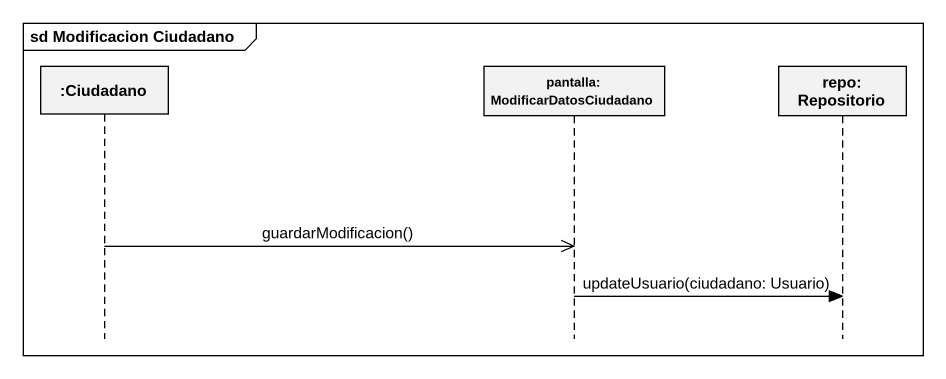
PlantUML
@startuml
mainframe sd Modificacion Ciudadano
hide footbox
participant ":Ciudadano" as Ciudadano
participant "pantalla: ModificarDatosCiudadano" as pantalla
participant "repo: Repositorio" as repo_Repositorio

Ciudadano ->> pantalla : guardarModificacion()
pantalla -> repo_Repositorio : updateUsuario(ciudadano: Usuario)
@enduml
